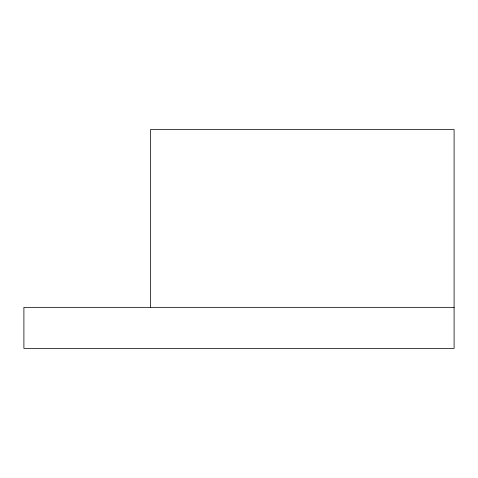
<?xml version="1.0" encoding="UTF-8"?>
<svg xmlns="http://www.w3.org/2000/svg" width="478" height="478" viewBox="0 0 478 478"><rect width="100%" height="100%" fill="white"/><g stroke="black" fill="none" stroke-linecap="round" stroke-linejoin="round"><path stroke-width="0.72" d="M454.1 307.354L23.9 307.354L23.9 348.384L454.1 348.384L454.1 129.616L150.451 129.616L150.451 307.354"/></g></svg>
